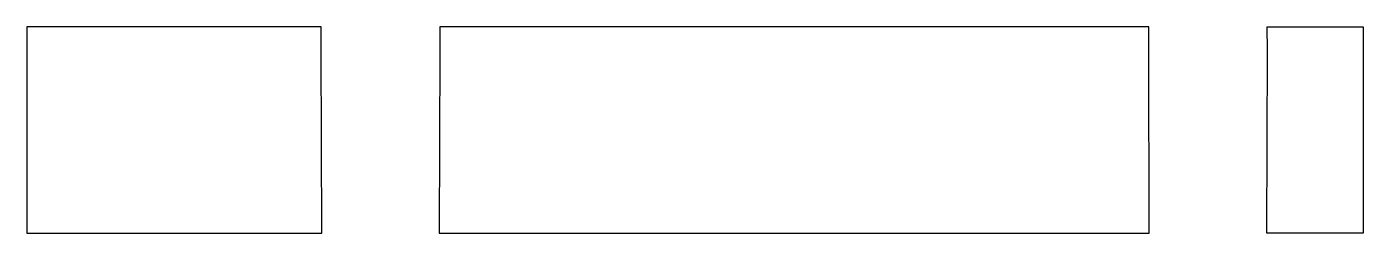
# Model space of a CAD drawing. Header units: metres. Extents: x -18.5 to 13.8, y -1.1 to 46.5.
# Drawn here: x -18.55 to 13.75, y 41.5 to 46.5 of the extents above.
import ezdxf

# ---------------------------------------------------------------- set-up
doc = ezdxf.new("R2010")
doc.units = ezdxf.units.M

msp = doc.modelspace()

# ---------------------------------------------------------------- linework, layer by layer
for p, q in [((-17.583, 46.5), (-18.55, 46.5)), ((-18.55, 46.5), (-18.55, 46.31)), ((-18.55, 46.31), (-18.55, 46.057)), ((-11.651, 46.5), (-17.583, 46.5)), ((-11.431, 46.5), (-11.651, 46.5)), ((-11.432, 45.921), (-11.431, 46.5)), ((-7.596, 46.5), (-8.569, 46.5)), ((-8.569, 46.5), (-8.568, 45.921)), ((8.569, 46.5), (-7.596, 46.5)), ((8.568, 45.921), (8.569, 46.5)), ((11.432, 45.921), (11.431, 46.5)), ((11.431, 46.5), (11.438, 46.5)), ((11.438, 46.5), (13.75, 46.5)), ((13.75, 46.5), (13.75, 42.76)), ((-18.55, 46.057), (-18.55, 46.033)), ((-18.55, 46.033), (-18.55, 45.985)), ((-18.55, 45.985), (-18.55, 45.913)), ((-18.55, 45.913), (-18.55, 45.82)), ((-11.421, 41.5), (-11.432, 45.921)), ((-8.568, 45.921), (-8.579, 41.5)), ((8.579, 41.5), (8.568, 45.921)), ((11.421, 41.5), (11.432, 45.921)), ((-18.55, 45.82), (-18.55, 42.76)), ((-18.55, 42.76), (-18.55, 41.626)), ((13.75, 42.76), (13.75, 41.5)), ((-18.55, 41.626), (-18.55, 41.5)), ((-18.55, 41.5), (-14.211, 41.5)), ((-14.211, 41.5), (-13.44, 41.5)), ((-13.44, 41.5), (-12.199, 41.5)), ((-13.44, 41.5), (-13.44, 41.5)), ((-12.199, 41.5), (-11.421, 41.5)), ((-8.579, 41.5), (0.781, 41.5)), ((0.781, 41.5), (8.579, 41.5)), ((0.781, 41.5), (0.781, 41.5)), ((11.707, 41.5), (11.421, 41.5)), ((12.118, 41.5), (11.707, 41.5)), ((11.707, 41.5), (11.707, 41.5)), ((12.335, 41.5), (12.118, 41.5)), ((13.75, 41.5), (12.335, 41.5))]:
    msp.add_line(p, q)

doc.saveas('drawing.dxf')
